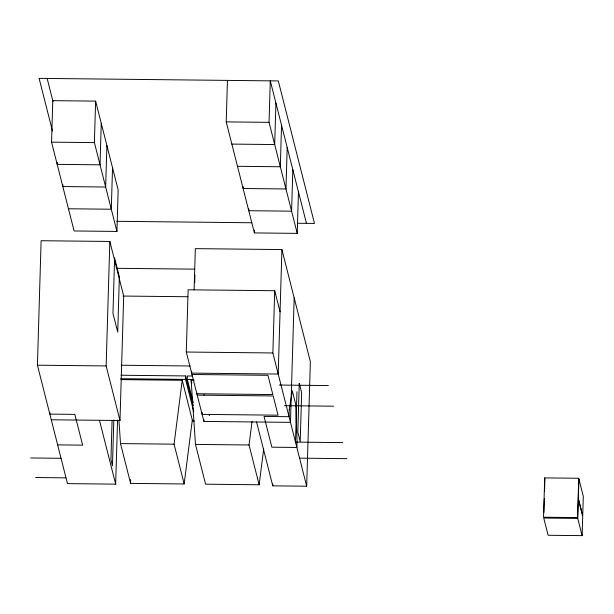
<?xml version="1.0" encoding="UTF-8"?>
<svg xmlns="http://www.w3.org/2000/svg" width="614" height="614" viewBox="0 0 614 614"><rect width="100%" height="100%" fill="white"/><g stroke="black" fill="none" stroke-linecap="round" stroke-linejoin="round"><path stroke-width="0.92" d="M117.573 419.999L115.67 484.147L67.471 483.625L37.423 365.192L41.115 240.719L109.837 241.463L123.69 296.055L119.999 420.521L51.277 419.784M51.553 142.149L52.781 100.658L95.623 101.118L118.164 189.949L116.936 231.432L74.094 230.971L51.553 142.149L94.395 142.609L116.936 231.432M49.887 412.385L49.834 414.112L74.824 414.381L82.637 445.15L57.639 444.881M57.24 162.464L57.186 164.352L100.028 164.813L101.256 123.322M62.874 184.676L62.82 186.556L105.662 187.024L106.897 145.533M94.395 142.609L95.623 101.118M119.999 420.521L106.145 365.929L109.837 241.463M112.531 167.737L111.295 209.228L68.453 208.768M112.086 420.506L110.927 459.648L112.454 465.658L113.813 419.83M294.167 297.89L290.476 422.363L203.902 421.427L186.288 352.029L188.137 289.8L274.711 290.729L280.061 311.805M193.763 411.779L185.551 379.391L185.651 375.937L121.019 375.238M193.203 402.546L187.331 379.414L187.439 375.952L192.19 376.006M191.691 371.194L191.637 373.105L278.211 374.041L281.91 249.568L195.329 248.639L194.108 289.808M194.715 282.67L194.937 275.018M197.278 393.213L197.224 395.124L273.184 395.946L278.065 415.194L202.106 414.373L202.167 412.462M203.902 421.427L203.955 419.515M298.458 191.89L297.23 233.381L254.388 232.921L226.213 121.887L227.441 80.396M243.175 186.618L243.113 188.506L285.955 188.966L287.191 147.475M248.808 208.829L248.754 210.709L291.596 211.17L292.824 169.687M254.388 232.921L254.472 230.089M297.23 233.381L269.055 122.347L270.283 80.856L306.447 223.35M275.916 103.06L274.688 144.551L231.846 144.09M256.56 421.995L272.762 485.843L306.678 486.204L272.869 352.966L274.711 290.729M281.557 125.271L280.322 166.762L237.48 166.294M272.762 485.843L272.816 483.924M296.976 391.732L295.488 442.095L342.789 442.61M306.678 486.204L310.369 361.738L281.91 249.568M543.904 512.513L544.319 498.706M544.526 491.591L544.91 478.705M577.759 518.4L578.334 499.075L582.709 516.305L582.133 535.638L548.118 535.27L543.743 518.032L577.759 518.4L582.133 535.638M118.955 420.659L120.513 443.6L130.613 483.387L184.162 483.962L174.069 444.175L182.212 380.281L120.95 379.621M184.162 483.962L192.312 420.068M194.009 380.404L191.138 380.373L195.49 444.406L205.583 484.193L259.139 484.768L249.038 444.981L252.039 421.496M259.139 484.768L263.69 449.064M226.213 121.887L269.055 122.347M116.821 221.301L251.855 222.759M297.828 223.258L314.475 223.435L278.319 80.941L39.112 78.362L52.497 131.104M117.059 268.31L194.515 269.147M122.93 296.048L187.961 296.746M186.288 352.029L272.869 352.966M121.411 365.238L190.263 365.975M37.423 365.192L106.145 365.929M191.99 374.494L267.942 375.315L272.831 394.556L196.871 393.743M120.712 378.692L185.551 379.391M187.331 379.414L193.778 379.483M279.309 385.032L328.313 385.561M203.848 394.925L204.293 394.925M284.551 405.67L333.548 406.192M209.082 415.555L209.527 415.563M194.331 421.012L192.543 420.989L181.982 379.352M120.513 443.6L174.069 444.175M195.49 444.406L249.038 444.981M299.563 458.159L346.864 458.666M30.7 457.967L61.047 458.297M35.658 477.515L66.005 477.846M190.9 379.452L191.844 383.151M185.651 375.937L193.164 405.547M47.148 78.446L53.019 101.579M99.468 420.298L115.67 484.147M130.352 479.565L130.613 483.387M114.611 258.057L112.968 313.378L117.719 332.113L119.362 276.791L114.611 258.057M289.24 409.784L289.041 416.699L264.043 416.422L271.856 447.192L296.846 447.46L297.053 440.545L295.672 404.212L292.264 390.796L289.24 409.784M299.271 383.336L297.821 432.202L300.208 441.604L301.658 392.737L299.271 383.336M544.702 477.899L543.536 517.226L577.551 517.594L578.718 478.26L544.702 477.899M578.925 479.074L578.35 498.399L582.724 515.637L583.3 496.312L578.925 479.074"/></g></svg>
